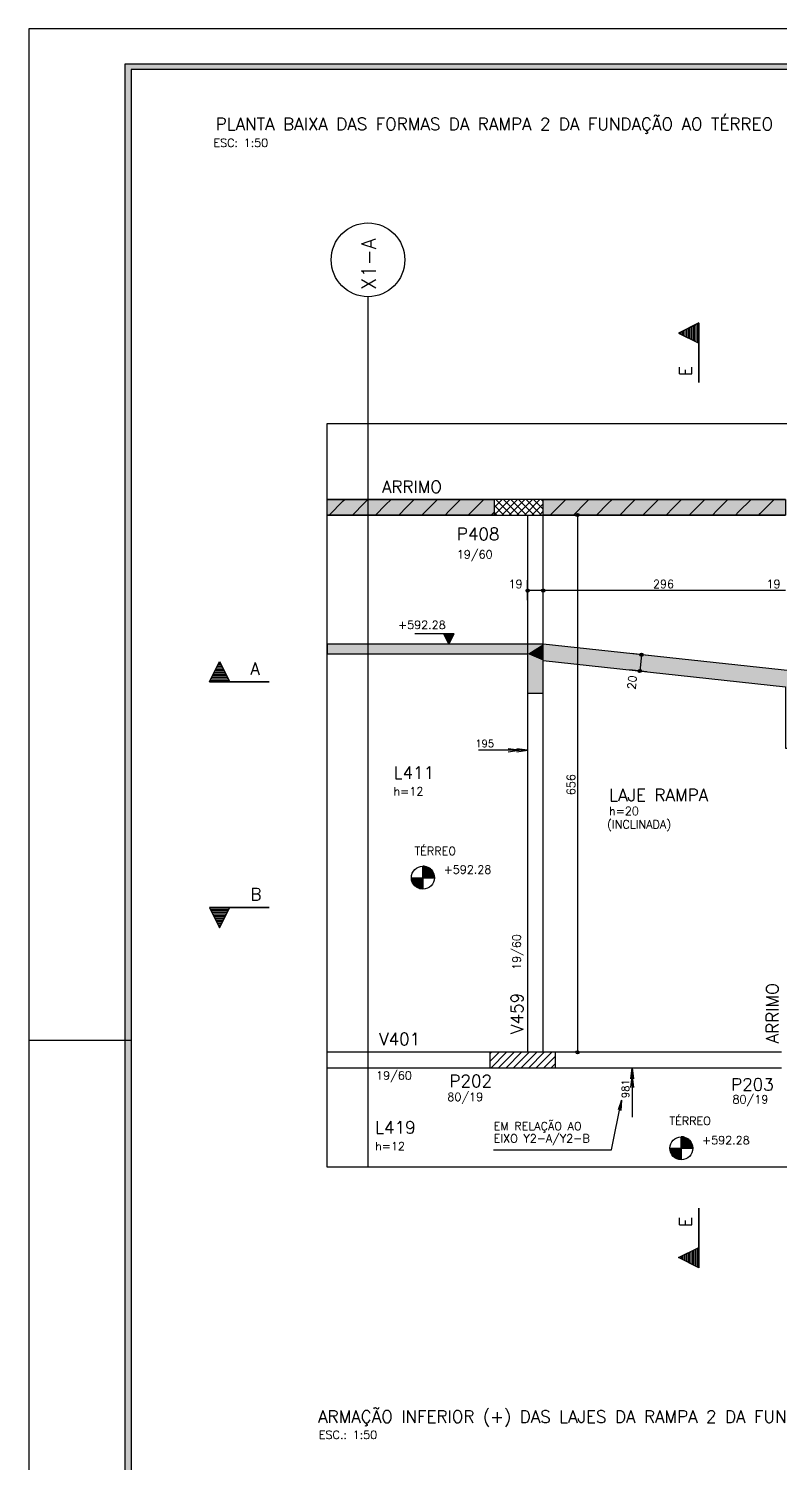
# Model space of a CAD drawing. Extents: x 0 to 119, y 0 to 84.
# Drawn here: x 0 to 18.36, y 49.07 to 84.1 of the extents above; entities that cross this region are included whole.
import ezdxf

# ---------------------------------------------------------------- set-up
doc = ezdxf.new("R2010")
doc.units = 0
doc.header["$LTSCALE"] = 100
doc.header["$MEASUREMENT"] = 0
doc.linetypes.add('ESTILO_TQS_0001', pattern=[0.85, 0.7, -0.15])
doc.linetypes.add('ESTILO_TQS_0004', pattern=[2.4, 1.5, 0.2, 0.15, -0.2, 0.15, -0.2])
for name, color, linetype in [('1', 1, 'CONTINUOUS'), ('11', 11, 'CONTINUOUS'), ('12', 12, 'CONTINUOUS'), ('13', 13, 'CONTINUOUS'), ('2', 2, 'CONTINUOUS'), ('20', 4, 'CONTINUOUS'), ('29', 7, 'CONTINUOUS'), ('4', 4, 'CONTINUOUS'), ('5', 5, 'CONTINUOUS'), ('6', 6, 'CONTINUOUS'), ('8', 8, 'CONTINUOUS'), ('9', 9, 'CONTINUOUS')]:
    doc.layers.add(name, color=color, linetype=linetype)
doc.styles.get("Standard").update_dxf_attribs({"font": 'ROMANS.SHX'})

msp = doc.modelspace()

# ---------------------------------------------------------------- linework, layer by layer
at = {"layer": '1', "linetype": 'Continuous'}
for points in [[(16.369802, 76.91291), (15.878774, 76.667397), (16.369802, 76.421882), (16.369802, 76.91291)], [(4.417764, 68.152257), (4.663277, 68.643285), (4.908792, 68.152257), (4.417764, 68.152257)], [(4.417764, 62.639706), (4.663277, 62.148678), (4.908792, 62.639706), (4.417764, 62.639706)], [(16.369802, 53.847751), (15.878774, 54.093264), (16.369802, 54.338779), (16.369802, 53.847751)]]:
    msp.add_lwpolyline(points, dxfattribs=at)
at = {"layer": '11', "linetype": 'ESTILO_TQS_0004'}
msp.add_lwpolyline([(7.287692, 74.45715), (36.583661, 74.45715), (36.583661, 56.303511), (7.287692, 56.303511), (7.287692, 74.45715)], dxfattribs=at)
at = {"layer": '12', "linetype": 'Continuous'}
for p, q in [((11.267648, 58.884218), (11.489106, 59.105677)), ((11.267648, 59.068066), (11.305258, 59.105677)), ((11.292954, 58.725677), (11.672954, 59.105677)), ((11.476801, 58.725677), (11.856801, 59.105677)), ((11.660649, 58.725677), (12.040649, 59.105677)), ((11.844497, 58.725677), (12.224497, 59.105677)), ((12.028345, 58.725677), (12.408345, 59.105677)), ((12.212193, 58.725677), (12.592193, 59.105677)), ((12.39604, 58.725677), (12.77604, 59.105677)), ((12.579888, 58.725677), (12.867648, 59.013436)), ((12.763736, 58.725677), (12.867648, 58.829588))]:
    msp.add_line(p, q, dxfattribs=at)
at = {"layer": '13', "linetype": 'Continuous'}
for p, q in [((11.367648, 72.405105), (11.568219, 72.605677)), ((11.367648, 72.588953), (11.384372, 72.605677)), ((11.372067, 72.225677), (11.752067, 72.605677)), ((11.412751, 72.605677), (11.792751, 72.225677)), ((11.555915, 72.225677), (11.935915, 72.605677)), ((11.596599, 72.605677), (11.976599, 72.225677)), ((11.739763, 72.225677), (12.119763, 72.605677)), ((11.780447, 72.605677), (12.160447, 72.225677)), ((11.92361, 72.225677), (12.30361, 72.605677)), ((11.964294, 72.605677), (12.344294, 72.225677)), ((12.107458, 72.225677), (12.487458, 72.605677)), ((12.148142, 72.605677), (12.528142, 72.225677)), ((12.33199, 72.605677), (12.567648, 72.370019)), ((12.515838, 72.605677), (12.567648, 72.553867)), ((11.367648, 72.466932), (11.608903, 72.225677)), ((11.367648, 72.283085), (11.425056, 72.225677)), ((12.291306, 72.225677), (12.567648, 72.502018)), ((12.475154, 72.225677), (12.567648, 72.318171))]:
    msp.add_line(p, q, dxfattribs=at)
at = {"layer": '2', "linetype": 'Continuous'}
for p, q in [((13.865696, 72.225677), (13.15685, 72.225677)), ((13.40685, 72.225677), (13.40685, 59.105677)), ((14.115696, 72.225677), (14.115696, 72.225677)), ((12.187648, 70.143724), (12.187648, 70.630689)), ((12.567648, 69.938206), (12.567648, 70.630689)), ((12.567648, 69.938206), (12.567648, 70.630689)), ((12.567648, 70.380689), (12.187648, 70.380689)), ((18.487648, 70.380689), (12.567648, 70.380689)), ((12.187648, 69.893724), (12.187648, 69.893724)), ((12.567648, 69.688206), (12.567648, 69.688206)), ((12.567648, 69.688206), (12.567648, 69.688206)), ((10.390707, 69.32349), (9.430708, 69.32349)), ((10.265707, 69.07349), (10.140707, 69.32349)), ((10.151855, 69.301194), (10.37956, 69.301194)), ((10.163003, 69.278898), (10.368412, 69.278898)), ((10.174151, 69.256602), (10.357264, 69.256602)), ((10.185299, 69.234307), (10.346116, 69.234307)), ((10.196447, 69.212011), (10.334968, 69.212011)), ((10.207594, 69.189715), (10.323821, 69.189715)), ((10.218742, 69.167419), (10.312673, 69.16742)), ((10.22989, 69.145123), (10.301525, 69.145124)), ((10.241038, 69.122828), (10.290377, 69.122828)), ((10.252186, 69.100532), (10.279229, 69.100532)), ((10.265707, 69.07349), (10.390707, 69.32349)), ((15.141065, 68.795557), (14.722068, 68.84081)), ((14.970622, 68.813965), (14.927671, 68.416278)), ((15.389619, 68.768713), (15.389619, 68.768713)), ((15.098114, 68.39787), (14.679117, 68.443122)), ((15.346668, 68.371026), (15.346668, 68.371026)), ((9.628929, 63.650593), (9.628929, 63.088093)), ((9.628929, 63.088093), (9.628929, 63.650593)), ((9.628929, 63.636927), (9.715535, 63.636927)), ((9.628929, 63.619088), (9.75827, 63.619088)), ((9.628929, 63.601249), (9.788055, 63.601249)), ((9.628929, 63.58341), (9.811349, 63.58341)), ((9.628929, 63.565572), (9.830414, 63.565572)), ((9.628929, 63.547733), (9.846366, 63.547733)), ((9.628929, 63.529893), (9.859851, 63.529893)), ((9.628929, 63.512054), (9.871282, 63.512054)), ((9.628929, 63.494215), (9.880938, 63.494215)), ((9.628929, 63.476376), (9.889017, 63.476376)), ((9.628929, 63.458537), (9.895661, 63.458537)), ((9.628929, 63.440699), (9.900977, 63.440699)), ((9.628929, 63.42286), (9.90504, 63.42286)), ((9.628929, 63.405021), (9.907907, 63.405021)), ((9.347679, 63.369343), (9.910179, 63.369343)), ((9.628928, 63.351504), (9.348367, 63.351504)), ((9.628928, 63.333665), (9.349951, 63.333665)), ((9.628928, 63.315826), (9.352816, 63.315826)), ((9.628928, 63.297987), (9.35688, 63.297987)), ((9.628928, 63.280149), (9.362197, 63.280149)), ((9.628928, 63.262309), (9.368841, 63.262309)), ((9.628928, 63.244471), (9.37692, 63.244471)), ((9.628928, 63.226632), (9.386576, 63.226632)), ((9.628928, 63.208793), (9.398006, 63.208793)), ((9.628928, 63.190954), (9.411492, 63.190954)), ((9.628928, 63.173116), (9.427444, 63.173116)), ((9.628928, 63.155275), (9.446509, 63.155275)), ((9.628928, 63.137437), (9.469802, 63.137437)), ((9.628928, 63.119598), (9.499588, 63.119598)), ((9.628928, 63.101759), (9.542324, 63.101759)), ((9.628929, 63.387182), (9.909579, 63.387182)), ((0.000081, 59.399962), (2.500081, 59.399962)), ((13.246118, 59.105677), (13.15685, 59.105677)), ((13.496118, 59.105677), (13.496118, 59.105677)), ((15.658622, 56.762412), (16.221122, 56.762412)), ((15.939872, 57.043662), (15.939872, 56.481162)), ((15.939872, 56.481162), (15.939872, 57.043662)), ((15.939872, 57.029996), (16.026477, 57.029996)), ((15.939872, 57.012157), (16.069212, 57.012157)), ((15.939872, 56.994318), (16.098997, 56.994318)), ((15.939872, 56.976479), (16.122291, 56.976479)), ((15.939872, 56.958641), (16.141356, 56.958641)), ((15.939872, 56.940802), (16.157309, 56.940802)), ((15.939872, 56.922962), (16.170794, 56.922962)), ((15.939872, 56.905123), (16.182224, 56.905123)), ((15.939872, 56.887284), (16.19188, 56.887284)), ((15.939872, 56.869445), (16.199959, 56.869445)), ((15.939872, 56.851606), (16.206603, 56.851606)), ((15.939872, 56.833768), (16.21192, 56.833768)), ((15.939872, 56.815929), (16.215983, 56.815929)), ((15.939872, 56.79809), (16.218849, 56.79809)), ((15.939872, 56.780251), (16.220521, 56.780251)), ((15.939871, 56.744574), (15.65931, 56.744574)), ((15.939871, 56.726734), (15.660893, 56.726734)), ((15.939871, 56.708895), (15.663759, 56.708895)), ((15.939871, 56.691056), (15.667823, 56.691056)), ((15.939871, 56.673218), (15.673139, 56.673218)), ((15.939871, 56.655378), (15.679783, 56.655378)), ((15.939871, 56.63754), (15.687862, 56.63754)), ((15.939871, 56.619701), (15.697518, 56.619701)), ((15.939871, 56.601862), (15.708949, 56.601862)), ((15.939871, 56.584023), (15.722435, 56.584023)), ((15.939871, 56.566185), (15.738386, 56.566185)), ((15.939871, 56.548344), (15.757451, 56.548344)), ((15.939871, 56.530506), (15.780745, 56.530506)), ((15.939871, 56.512667), (15.81053, 56.512667)), ((15.939871, 56.494828), (15.853266, 56.494828))]:
    msp.add_line(p, q, dxfattribs=at)
for points in [[(0.000081, -0.000038), (118.900081, -0.000038), (118.900081, 84.099962), (0.000081, 84.099962), (0.000081, -0.000038)], [(117.900081, 0.999962), (117.900081, 0.859962), (2.360081, 0.859962), (2.360081, 83.239962), (117.900081, 83.239962), (117.900081, 83.099962), (2.500081, 83.099962), (2.500081, 0.999962), (117.900081, 0.999962)], [(117.900081, 0.999962), (117.900081, 0.859962), (2.360081, 0.859962), (2.360081, 83.239962), (117.900081, 83.239962), (117.900081, 83.099962), (2.500081, 83.099962), (2.500081, 0.999962), (117.900081, 0.999962)], [(2.500081, 0.999962), (117.900081, 0.999962), (117.900081, 83.099962), (2.500081, 83.099962), (2.500081, 0.999962)], [(10.140707, 69.32349), (10.265707, 69.07349), (10.390707, 69.32349), (10.140707, 69.32349)], [(9.628929, 63.650593), (9.628929, 63.369343), (9.910179, 63.369343), (9.909579, 63.387182), (9.907907, 63.405021), (9.90504, 63.42286), (9.900977, 63.440699), (9.895661, 63.458537), (9.889017, 63.476376), (9.880938, 63.494215), (9.871282, 63.512054), (9.8597, 63.529893), (9.846166, 63.547733), (9.830261, 63.565572), (9.811168, 63.58341), (9.787866, 63.601249), (9.757977, 63.619088), (9.715144, 63.636927), (9.683228, 63.645301), (9.662973, 63.648525), (9.642582, 63.650261), (9.628929, 63.650593)], [(11.35291, 56.727307), (14.233317, 56.727307), (14.481489, 57.935847), (14.463596, 57.686488), (14.481489, 57.935847), (14.399667, 57.699616)], [(15.939872, 57.043662), (15.939872, 56.762412), (16.221122, 56.762412), (16.220521, 56.780251), (16.218849, 56.79809), (16.215983, 56.815929), (16.21192, 56.833768), (16.206603, 56.851606), (16.199959, 56.869445), (16.19188, 56.887284), (16.182224, 56.905123), (16.170643, 56.922962), (16.157108, 56.940802), (16.141203, 56.958641), (16.12211, 56.976479), (16.098808, 56.994318), (16.068919, 57.012157), (16.026087, 57.029996), (15.99417, 57.03837), (15.973915, 57.041594), (15.953524, 57.04333), (15.939872, 57.043662)]]:
    msp.add_lwpolyline(points, dxfattribs=at)
for centre, radius in [((13.40685, 72.225677), 0.04), ((13.40685, 72.225677), 0.02), ((12.187648, 70.380689), 0.04), ((12.567648, 70.380689), 0.04), ((12.567648, 70.380689), 0.04), ((12.187648, 70.380689), 0.02), ((12.567648, 70.380689), 0.02), ((12.567648, 70.380689), 0.02), ((14.970622, 68.813965), 0.04), ((14.970622, 68.813965), 0.02), ((14.927671, 68.416278), 0.04), ((14.927671, 68.416278), 0.02), ((9.628929, 63.369343), 0.28125), ((13.40685, 59.105677), 0.04), ((13.40685, 59.105677), 0.02), ((15.939872, 56.762412), 0.28125)]:
    msp.add_circle(centre, radius, dxfattribs=at)
for points in [[(2.360081, 0.859962), (2.360081, 83.239962), (2.500081, 83.099962)], [(2.500081, 83.099962), (2.360081, 83.239962), (117.900081, 83.239962)], [(2.500081, 0.999962), (2.360081, 0.859962), (2.500081, 83.099962)], [(117.900081, 83.239962), (117.900081, 83.099962), (2.500081, 83.099962)]]:
    msp.add_solid(points, dxfattribs=at)
at = {"layer": '20', "linetype": 'ESTILO_TQS_0001'}
for p, q in [((11.967648, 72.415677), (11.967648, 72.415677)), ((11.967648, 72.415677), (11.967648, 72.415677)), ((11.967648, 72.415677), (11.967648, 72.415677)), ((11.967648, 72.415677), (11.967648, 72.415677)), ((12.067648, 58.915677), (12.067648, 58.915677)), ((12.067648, 58.915677), (12.067648, 58.915677)), ((12.067648, 58.915677), (12.067648, 58.915677)), ((12.067648, 58.915677), (12.067648, 58.915677))]:
    msp.add_line(p, q, dxfattribs=at)
at = {"layer": '29', "linetype": 'Continuous'}
for p, q in [((7.340269, 72.225677), (7.683412, 72.56882)), ((7.683412, 72.56882), (7.720269, 72.605677)), ((7.905955, 72.225677), (8.2009, 72.520622)), ((8.2009, 72.520622), (8.285955, 72.605677)), ((8.718387, 72.472424), (8.85164, 72.605677)), ((9.235875, 72.424226), (9.417325, 72.605677)), ((9.753363, 72.376028), (9.983011, 72.605677)), ((10.27085, 72.32783), (10.548696, 72.605677)), ((10.788338, 72.279633), (11.114382, 72.605677)), ((12.738956, 72.225677), (13.085703, 72.572423)), ((13.085703, 72.572423), (13.118956, 72.605677)), ((13.304642, 72.225677), (13.617268, 72.538302)), ((13.617268, 72.538302), (13.684642, 72.605677)), ((14.148832, 72.504182), (14.250327, 72.605677)), ((14.680397, 72.470061), (14.816013, 72.605677)), ((15.211962, 72.43594), (15.381698, 72.605677)), ((15.743526, 72.40182), (15.947384, 72.605677)), ((16.275091, 72.367699), (16.513069, 72.605677)), ((16.806656, 72.333578), (17.078754, 72.605677)), ((17.338221, 72.299457), (17.64444, 72.605677)), ((17.869785, 72.265337), (18.210125, 72.605677)), ((8.47164, 72.225677), (8.718387, 72.472424)), ((9.037325, 72.225677), (9.235875, 72.424226)), ((9.603011, 72.225677), (9.753363, 72.376028)), ((10.168696, 72.225677), (10.27085, 72.32783)), ((10.734382, 72.225677), (10.788338, 72.279633)), ((11.300067, 72.225677), (11.305825, 72.231435)), ((11.305825, 72.231435), (11.367648, 72.293257)), ((13.870327, 72.225677), (14.148832, 72.504182)), ((14.436013, 72.225677), (14.680397, 72.470061)), ((15.001698, 72.225677), (15.211962, 72.43594)), ((15.567384, 72.225677), (15.743526, 72.40182)), ((16.133069, 72.225677), (16.275091, 72.367699)), ((16.698754, 72.225677), (16.806656, 72.333578)), ((17.26444, 72.225677), (17.338221, 72.299457)), ((17.830125, 72.225677), (17.869785, 72.265337))]:
    msp.add_line(p, q, dxfattribs=at)
for points in [[(7.287692, 72.605677), (11.367648, 72.605677), (11.367648, 72.225677), (7.287692, 72.225677), (7.287692, 72.605677)], [(12.567648, 72.605677), (18.487648, 72.605677), (18.487648, 72.225677), (12.567648, 72.225677), (12.567648, 72.605677)]]:
    msp.add_lwpolyline(points, dxfattribs=at)
for points in [[(7.287692, 72.605677), (11.367648, 72.605677), (11.367648, 72.225677)], [(7.287692, 72.605677), (11.367648, 72.225677), (7.287692, 72.225677)], [(7.287692, 72.605677), (7.287692, 72.225677), (7.287692, 72.605677)], [(12.567648, 72.605677), (18.487648, 72.605677), (18.487648, 72.225677)], [(12.567648, 72.605677), (18.487648, 72.225677), (12.567648, 72.225677)], [(12.567648, 72.605677), (12.567648, 72.225677), (12.567648, 72.605677)]]:
    msp.add_solid(points, dxfattribs=at)
at = {"layer": '4', "linetype": 'Continuous'}
for points in [[(11.367648, 72.605677), (7.287692, 72.605677)], [(18.487648, 72.605677), (12.567648, 72.605677)], [(7.287692, 72.225677), (11.367648, 72.225677)], [(12.187648, 72.225677), (12.187648, 59.105677)], [(12.567648, 59.105677), (12.567648, 72.225677)], [(12.567648, 72.225677), (18.487648, 72.225677)], [(11.267648, 59.105677), (7.287692, 59.105677)], [(18.387648, 59.105677), (12.867648, 59.105677)], [(7.287692, 58.725677), (11.267648, 58.725677)], [(12.867648, 58.725677), (18.387648, 58.725677)]]:
    msp.add_lwpolyline(points, dxfattribs=at)
at = {"layer": '5', "linetype": 'Continuous'}
for p, q in [((16.371889, 76.916296), (15.87409, 76.667397)), ((16.369803, 76.912911), (15.878773, 76.667397)), ((15.988968, 76.722493), (15.988968, 76.612301)), ((16.02726, 76.741638), (16.02726, 76.593155)), ((16.065552, 76.760783), (16.065552, 76.574009)), ((16.10407, 76.780044), (16.103846, 76.554862)), ((16.142136, 76.799074), (16.142136, 76.535717)), ((16.180428, 76.81822), (16.180428, 76.516571)), ((16.218721, 76.837368), (16.218721, 76.497424)), ((16.257013, 76.856514), (16.257013, 76.478278)), ((16.295305, 76.87566), (16.295305, 76.459131)), ((16.333597, 76.894807), (16.333597, 76.439985)), ((16.369802, 76.912911), (16.369802, 75.45715)), ((16.371889, 75.45715), (16.371889, 76.916296)), ((15.87409, 76.667397), (16.369803, 76.419541)), ((15.878774, 76.667397), (16.369802, 76.421882)), ((15.912382, 76.684201), (15.912382, 76.650593)), ((15.950674, 76.703347), (15.950674, 76.631447)), ((4.414378, 68.15017), (4.663277, 68.647968)), ((4.417763, 68.152256), (4.663277, 68.643286)), ((4.512454, 68.341631), (4.814102, 68.341631)), ((4.5316, 68.379923), (4.794956, 68.379923)), ((4.55063, 68.417988), (4.775812, 68.418213)), ((4.569891, 68.456507), (4.756665, 68.456507)), ((4.589035, 68.494799), (4.737519, 68.494799)), ((4.608181, 68.533091), (4.718373, 68.533091)), ((4.627327, 68.571384), (4.699227, 68.571384)), ((4.646473, 68.609676), (4.680081, 68.609676)), ((4.663277, 68.647968), (4.911133, 68.152256)), ((4.663277, 68.643285), (4.908792, 68.152257)), ((5.873524, 68.15017), (4.414378, 68.15017)), ((4.417763, 68.152257), (5.873524, 68.152257)), ((4.435866, 68.188462), (4.890689, 68.188462)), ((4.455014, 68.226754), (4.871543, 68.226754)), ((4.47416, 68.265046), (4.852396, 68.265046)), ((4.493306, 68.303338), (4.83325, 68.303338)), ((5.873524, 62.641793), (4.414378, 62.641793)), ((4.414378, 62.641793), (4.663277, 62.143995)), ((4.417763, 62.639707), (4.663277, 62.148677)), ((4.417763, 62.639706), (5.873524, 62.639706)), ((4.435866, 62.603501), (4.890689, 62.603501)), ((4.455014, 62.565209), (4.871543, 62.565209)), ((4.47416, 62.526917), (4.852396, 62.526917)), ((4.493306, 62.488625), (4.83325, 62.488625)), ((4.512454, 62.450332), (4.814102, 62.450332)), ((4.5316, 62.41204), (4.794956, 62.41204)), ((4.55063, 62.373975), (4.775812, 62.37375)), ((4.663277, 62.143995), (4.911133, 62.639707)), ((4.663277, 62.148678), (4.908792, 62.639706)), ((4.569891, 62.335456), (4.756665, 62.335456)), ((4.589035, 62.297164), (4.737519, 62.297164)), ((4.608181, 62.258872), (4.718373, 62.258872)), ((4.627327, 62.220579), (4.699227, 62.220579)), ((4.646473, 62.182287), (4.680081, 62.182287)), ((16.369802, 53.84775), (16.369802, 55.303511)), ((16.371889, 55.303511), (16.371889, 53.844365)), ((15.87409, 54.093264), (16.369803, 54.34112)), ((15.878774, 54.093264), (16.369802, 54.338779)), ((16.295305, 53.885001), (16.295305, 54.30153)), ((16.333597, 53.865854), (16.333597, 54.320676)), ((16.371889, 53.844365), (15.87409, 54.093264)), ((16.369803, 53.84775), (15.878773, 54.093264)), ((15.912382, 54.07646), (15.912382, 54.110068)), ((15.950674, 54.057314), (15.950674, 54.129214)), ((15.988968, 54.038168), (15.988968, 54.14836)), ((16.02726, 54.019022), (16.02726, 54.167506)), ((16.065552, 53.999878), (16.065552, 54.186652)), ((16.10407, 53.980617), (16.103846, 54.205799)), ((16.142136, 53.961587), (16.142136, 54.224943)), ((16.180428, 53.942441), (16.180428, 54.244089)), ((16.218721, 53.923293), (16.218721, 54.263237)), ((16.257013, 53.904147), (16.257013, 54.282383))]:
    msp.add_line(p, q, dxfattribs=at)
at = {"layer": '6', "linetype": 'Continuous'}
msp.add_line((8.287692, 77.555679), (8.287692, 56.303511), dxfattribs=at)
for points in [[(18.867648, 67.990763), (32.187648, 66.552203), (32.187648, 65.71349), (32.567648, 65.71349), (32.567648, 66.91349), (32.567648, 65.71349), (32.567648, 66.91349), (12.567648, 69.07349), (7.287692, 69.07349), (7.287692, 68.83349), (12.187648, 68.83349), (12.187648, 67.87349), (12.567648, 67.87349), (12.567648, 68.671164), (18.487648, 68.031796), (18.487648, 66.529369), (18.614314, 66.529369), (18.677648, 66.719369), (18.677648, 66.339369), (18.740981, 66.529369), (18.867648, 66.529369), (18.867648, 67.990763)], [(18.903732, 67.986859), (32.187648, 66.552203), (32.187648, 65.71349), (32.567648, 65.71349), (32.567648, 66.91349), (32.567648, 65.71349), (32.567648, 66.91349), (12.567648, 69.07349), (7.287692, 69.07349), (7.287692, 68.83349), (12.187648, 68.83349), (12.187648, 67.87349), (12.567648, 67.87349), (12.567648, 68.671164), (18.487648, 68.031796), (18.487648, 66.529369), (18.614314, 66.529369), (18.677648, 66.719369), (18.677648, 66.339369), (18.740981, 66.529369), (18.867648, 66.529369), (18.867648, 67.990763)]]:
    msp.add_lwpolyline(points, dxfattribs=at)
msp.add_circle((8.287692, 78.455679), 0.9, dxfattribs=at)
for points in [[(7.287692, 68.83349), (12.187648, 68.83349), (7.287692, 69.07349)], [(12.187648, 68.83349), (12.567648, 69.07349), (7.287692, 69.07349)], [(12.187648, 68.83349), (12.567648, 68.671164), (12.567648, 69.07349)], [(12.567648, 68.671164), (18.487648, 68.031796), (12.567648, 69.07349)], [(12.567648, 69.07349), (18.487648, 68.031796), (32.567648, 66.91349)], [(12.187648, 67.87349), (12.567648, 67.87349), (12.187648, 68.83349)], [(12.567648, 67.87349), (12.567648, 68.671164), (12.187648, 68.83349)]]:
    msp.add_solid(points, dxfattribs=at)
at = {"layer": '8', "linetype": 'Continuous'}
for p, q in [((12.187648, 66.480614), (10.987648, 66.480614)), ((14.740688, 58.725677), (14.740688, 57.525677))]:
    msp.add_line(p, q, dxfattribs=at)
for points in [[(11.711375, 66.445529), (11.977876, 66.480614), (11.711375, 66.5157)], [(11.921147, 66.445529), (12.187648, 66.480614), (11.921147, 66.5157)], [(11.267648, 58.725677), (12.867648, 58.725677), (12.867648, 59.105677), (11.267648, 59.105677), (11.267648, 58.725677)], [(14.705603, 58.459176), (14.740688, 58.725677), (14.775774, 58.459176)], [(14.705603, 58.249404), (14.740688, 58.515905), (14.775774, 58.249404)]]:
    msp.add_lwpolyline(points, dxfattribs=at)
at = {"layer": '9', "linetype": 'Continuous'}
msp.add_lwpolyline([(12.567648, 72.225677), (12.567648, 72.605677), (11.367648, 72.605677), (11.367648, 72.225677), (12.567648, 72.225677)], dxfattribs=at)

# ---------------------------------------------------------------- texts
at = {"layer": '2', "linetype": 'Continuous'}
for s, p in [('ESC: 1:50', (4.512999, 81.213192)), ('19/60', (10.457438, 71.164143)), ('19', (11.720981, 70.440689)), ('296', (15.247648, 70.440689)), ('19', (18.020981, 70.440689)), ('+592.28', (9.02049, 69.443923)), ('h=12', (8.912276, 65.379661)), ('(INCLINADA)', (14.124528, 64.571796)), ('h=20', (14.175099, 64.897658)), ('TÉRREO', (9.426649, 63.92105)), ('+592.28', (10.134708, 63.467791)), ('19/60', (8.485032, 58.439886)), ('80/19', (10.226211, 57.91706)), ('80/19', (17.191017, 57.857306)), ('EM RELAÇÃO AO', (11.355554, 57.203751)), ('TÉRREO', (15.651728, 57.331797)), ('EIXO Y2-A/Y2-B', (11.355554, 56.903751)), ('h=12', (8.461763, 56.713601)), ('+592.28', (16.44565, 56.86086)), ('ESC.: 1:50', (7.087908, 49.666789))]:
    msp.add_text(s, height=0.2, dxfattribs=at).set_placement(p)
for s, rotation, p in [('20', 83.835874, (14.817909, 67.958752)), ('656', 90, (13.34685, 65.385677)), ('19/60', 90, (12.017851, 61.118123))]:
    msp.add_text(s, height=0.2, rotation=rotation, dxfattribs=at).set_placement(p)
at = {"layer": '4', "linetype": 'Continuous'}
for s, height, p in [('PLANTA BAIXA DAS FORMAS DA RAMPA 2 DA FUNDAÇÃO AO TÉRREO', 0.3, (4.566813, 81.621657)), ('P408', 0.3, (10.457438, 71.614143)), ('L411', 0.3, (8.912276, 65.787661)), ('LAJE RAMPA', 0.3, (14.177649, 65.236439)), ('P202', 0.3, (10.276631, 58.253613)), ('P203', 0.3, (17.156639, 58.169795)), ('L419', 0.3, (8.461763, 57.121601)), ('ARMAÇÃO INFERIOR (+) DAS LAJES DA RAMPA 2 DA FUNDAÇÃO AO TÉRREO', 0.3, (7.068221, 50.061864)), ('ARMAÇÃO DA RAMPA 2', 0.005, (7.104121, 50.150106))]:
    msp.add_text(s, height=height, dxfattribs=at).set_placement(p)
for s, rotation, p in [('ARRIMO', 360, (8.628193, 72.763459)), ('ARRIMO', 90, (18.313386, 59.328055)), ('V459', 90, (12.075148, 59.555677)), ('V401', 360, (8.558672, 59.279691))]:
    msp.add_text(s, height=0.3, rotation=rotation, dxfattribs=at).set_placement(p)
at = {"layer": '5', "linetype": 'Continuous'}
for s, rotation, p in [('E', 90, (16.197203, 75.617525)), ('A', 360, (5.413148, 68.324856)), ('E', 90, (16.197203, 54.843135))]:
    msp.add_text(s, height=0.3, rotation=rotation, dxfattribs=at).set_placement(p)
msp.add_text('B', height=0.3, dxfattribs=at).set_placement((5.413148, 62.816479))
at = {"layer": '6', "linetype": 'Continuous'}
msp.add_text('X1-A', height=0.35, rotation=90, dxfattribs=at).set_placement((8.478951, 77.724501))
at = {"layer": '8', "linetype": 'Continuous'}
msp.add_text('195', height=0.18, dxfattribs=at).set_placement((10.907647, 66.5544))
msp.add_text('981', height=0.18, rotation=90, dxfattribs=at).set_placement((14.666903, 57.985677))

doc.saveas('drawing.dxf')
